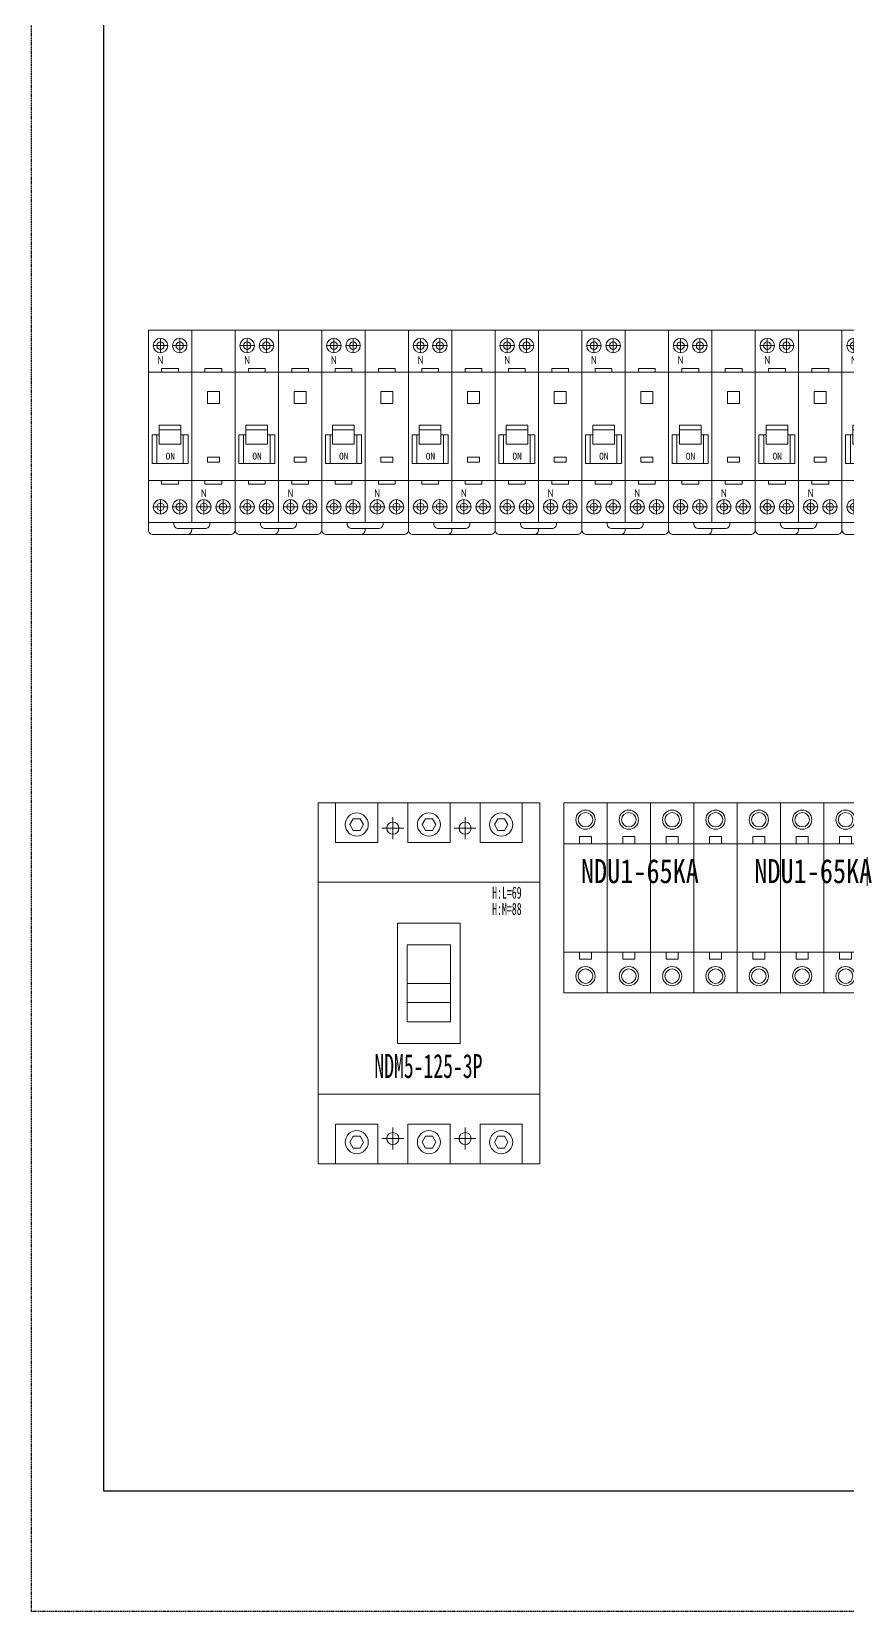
# Model space of a CAD drawing. Extents: x 232512 to 233212, y 288698 to 289998.
# Drawn here: x 232512 to 232851, y 288698 to 289355 of the extents above; entities that cross this region are included whole.
import ezdxf

# ---------------------------------------------------------------- set-up
doc = ezdxf.new("R2010")
doc.units = 0
doc.header["$MEASUREMENT"] = 0
doc.linetypes.add('DASHED', pattern=[0.75, 0.5, -0.25])
doc.layers.add('E-UNIV-NOTE', color=6, linetype='Continuous')
doc.layers.add('布置图', color=30, linetype='Continuous')
doc.layers.add('细线', color=7, linetype='Continuous', lineweight=0)
doc.styles.add('-仿宋_GB2312', font='gbenor.shx', dxfattribs={"bigfont": 'gbcbig.shx'})
doc.styles.add('宋', font='', dxfattribs={"width": 0.7})
doc.styles.add('宋体', font='', dxfattribs={"width": 0.8})
doc.styles.add('正常', font='')
doc.styles.get('宋').set_extended_font_data('SimSun')
doc.styles.get('宋体').set_extended_font_data('NSimSun')
doc.styles.get('正常').set_extended_font_data('FangSong_GB2312')

# ---------------------------------------------------------------- blocks, each defined once
blk = doc.blocks.new('Manufacturer光辉PartName剩余电流动作微型断路器Series1PNShellFrameLimitingCurrentRemarkPartTypeMinCurrent1MaxCurrent32Poles1P+NMinPower0MaxPower0LibType2DelFlgfalseUpdateDate')
at = {"layer": '细线'}
for p, q in [((-16, 36), (-10, 36)), ((-13, 39), (-13, 33)), ((-8, 36), (-2, 36)), ((-5, 39), (-5, 33)), ((-16, -31), (-10, -31)), ((-13, -34), (-13, -28)), ((-8, -31), (-2, -31)), ((-5, -34), (-5, -28)), ((8, -31), (2, -31)), ((5, -34), (5, -28)), ((16, -31), (10, -31)), ((13, -34), (13, -28))]:
    blk.add_line(p, q, dxfattribs=at)
for points in [[(-18, -37.5), (0, -37.5), (0, 42.5), (-18, 42.5)], [(0, -37.5), (18, -37.5), (18, 42.5), (0, 42.5)], [(-12.5, 26.5), (-5.5, 26.5), (-5.5, 25), (-12.5, 25)], [(5.5, 26.5), (12.5, 26.5), (12.5, 25), (5.5, 25)], [(-18, -20), (0, -20), (0, 25), (-18, 25)], [(0, -20), (18, -20), (18, 25), (0, 25)], [(6.5, 12), (11.5, 12), (11.5, 17), (6.5, 17)], [(-13.5, -5), (-4.5, -5), (-4.5, 3), (-13.5, 3)], [(-13.5, 3), (-4.5, 3), (-4.5, 1), (-13.5, 1)], [(6.5, -12.38), (11.5, -12.38), (11.5, -10.38), (6.5, -10.38)], [(-12.5, -21.5), (-5.5, -21.5), (-5.5, -20), (-12.5, -20)], [(5.5, -21.5), (12.5, -21.5), (12.5, -20), (5.5, -20)]]:
    blk.add_lwpolyline(points, close=True, dxfattribs=at)
for points in [[(-13.5, -1), (-16.5, -1), (-16.5, -13), (-1.5, -13), (-1.5, -1), (-4.5, -1)], [(-13.5, -1), (-14.5, -1), (-14.5, -13), (-3.5, -13), (-3.5, -1), (-4.5, -1)]]:
    blk.add_lwpolyline(points, dxfattribs=at)
for points in [[(-18, -37.5), (18, -37.5), (18, -40.5, -0.414214), (16, -42.5), (-16, -42.5, -0.414214), (-18, -40.5)], [(-5.5, -40), (5.5, -40, 0.414214), (7.5, -38), (7.5, -37.5), (-7.5, -37.5), (-7.5, -38, 0.414214)]]:
    blk.add_lwpolyline(points, format="xyb", close=True, dxfattribs=at)
blk.add_lwpolyline([(0, -40), (0, -40.5, -0.414214), (-2, -42.5), (-16, -42.5, -0.414214), (-18, -40.5), (-18, -37.5), (0, -37.5)], format="xyb", dxfattribs=at)
for centre, radius in [((-13, 36), 3), ((-13, 36), 1.54), ((-5, 36), 3), ((-5, 36), 1.54), ((-13, -31), 3), ((-13, -31), 1.54), ((-5, -31), 3), ((-5, -31), 1.54), ((5, -31), 3), ((5, -31), 1.54), ((13, -31), 3), ((13, -31), 1.54)]:
    blk.add_circle(centre, radius, dxfattribs=at)
at = {"layer": '细线', "color": 2, "lineweight": 15}
for s, height, style, p in [('N', 3.33, '-仿宋_GB2312', (-14.22, 28.34)), ('ON', 2.851, '正常', (-10.83, -11.36)), ('N', 3.33, '-仿宋_GB2312', (3.78, -26.98))]:
    blk.add_text(s, height=height, dxfattribs=dict(at, style=style)).set_placement(p)
blk = doc.blocks.new('Manufacturer光辉PartName塑壳断路器Series125ShellFrameLimitingCurrentRemarkPartTypeMinCurrent1MaxCurrent125Poles3PMinPower0MaxPower0LibType2DelFlgfalseUpdateDate')
at = {"layer": '细线'}
for p, q in [((-15, 69.03), (-15, 59.97)), ((15, 69.03), (15, 59.97)), ((-19.53, 64.5), (-10.47, 64.5)), ((10.47, 64.5), (19.53, 64.5)), ((-19.53, -64.5), (-10.47, -64.5)), ((-15, -69.03), (-15, -59.97)), ((10.47, -64.5), (19.53, -64.5)), ((15, -69.03), (15, -59.97))]:
    blk.add_line(p, q, dxfattribs=at)
for points in [[(-46, -75), (46, -75), (46, 75), (-46, 75)], [(-38.75, 58.5), (-21.25, 58.5), (-21.25, 75), (-38.75, 75)], [(-8.75, 58.5), (8.75, 58.5), (8.75, 75), (-8.75, 75)], [(21.25, 58.5), (38.75, 58.5), (38.75, 75), (21.25, 75)], [(-46, -46), (46, -46), (46, 42), (-46, 42)], [(-13, -25), (13, -25), (13, 25), (-13, 25)], [(-9, -16), (9, -16), (9, 16), (-9, 16)], [(-9, 0), (9, 0), (9, -16), (-9, -16)], [(-9, 0), (9, 0), (9, -8), (-9, -8)], [(-38.75, -58.5), (-21.25, -58.5), (-21.25, -75), (-38.75, -75)], [(-8.75, -58.5), (8.75, -58.5), (8.75, -75), (-8.75, -75)], [(21.25, -58.5), (38.75, -58.5), (38.75, -75), (21.25, -75)]]:
    blk.add_lwpolyline(points, close=True, dxfattribs=at)
at = {"layer": '细线', "color": 7}
for points in [[(-27.19, 66), (-28.59, 68.43), (-31.41, 68.43), (-32.81, 66), (-31.41, 63.57), (-28.59, 63.57)], [(2.81, 66), (1.41, 68.43), (-1.41, 68.43), (-2.81, 66), (-1.41, 63.57), (1.41, 63.57)], [(32.81, 66), (31.41, 68.43), (28.59, 68.43), (27.19, 66), (28.59, 63.57), (31.41, 63.57)], [(-27.19, -66), (-28.59, -68.43), (-31.41, -68.43), (-32.81, -66), (-31.41, -63.57), (-28.59, -63.57)], [(2.81, -66), (1.41, -68.43), (-1.41, -68.43), (-2.81, -66), (-1.41, -63.57), (1.41, -63.57)], [(32.81, -66), (31.41, -68.43), (28.59, -68.43), (27.19, -66), (28.59, -63.57), (31.41, -63.57)]]:
    blk.add_lwpolyline(points, close=True, dxfattribs=at)
for centre in [(-30, 66), (0, 66), (30, 66), (-30, -66), (0, -66), (30, -66)]:
    blk.add_circle(centre, 4.8, dxfattribs=at)
at = {"layer": '细线'}
for centre in [(-15, 64.5), (15, 64.5), (-15, -64.5), (15, -64.5)]:
    blk.add_circle(centre, 2.5, dxfattribs=at)
at = {"layer": '细线', "color": 7, "attachment_point": 1, "style": '宋'}
for s, insert, char_height, width in [('\\pxql;{\\fFangSong_GB2312|b0|i0|c134|p49;\\W0.6;H:L=69}', (26.23, 40.19), 5, 16.7991), ('\\pxql;{\\fFangSong_GB2312|b0|i0|c134|p49;\\W0.6;H:M=88}', (26.23, 33.45), 5, 16.7991), ('\\pxql;{\\fFangSong_GB2312|b0|i0|c134|p49;\\W0.6;NDM5-125-3P}', (-22.68, -29.34), 10, 49.2649)]:
    blk.add_mtext(s, dxfattribs=dict(at, insert=insert, char_height=char_height, width=width))
blk = doc.blocks.new('Manufacturer上海良信PartName电涌保护器SeriesNDU1ShellFrameLimitingCurrentRemarkPartTypeMinCurrent0MaxCurrent0Poles4PMinPower0MaxPower0LibType3DelFlgfalseUpdateDate2023-01-0100000')
at = {"color": 7, "linetype": 'Continuous', "lineweight": 15}
for p, q in [((-18, 39.5), (-36, 39.5)), ((-36, 39.5), (-36, 22.5)), ((-18, 22.5), (-18, 39.5)), ((36, 39.5), (-18, 39.5)), ((0, 22.5), (0, 39.5)), ((18, 22.5), (18, 39.5)), ((36, 39.5), (36, 22.5)), ((-36, 22.5), (-36, -22.5)), ((-18, 22.5), (-36, 22.5)), ((-24.5, 25.5), (-29.5, 25.5)), ((-29.5, 25.5), (-29.5, 22.5)), ((-24.5, 22.5), (-24.5, 25.5)), ((-18, -22.5), (-18, 22.5)), ((36, 22.5), (-18, 22.5)), ((-6.5, 25.5), (-11.5, 25.5)), ((-11.5, 25.5), (-11.5, 22.5)), ((-6.5, 22.5), (-6.5, 25.5)), ((0, -22.5), (0, 22.5)), ((11.5, 25.5), (6.5, 25.5)), ((6.5, 25.5), (6.5, 22.5)), ((11.5, 22.5), (11.5, 25.5)), ((18, -22.5), (18, 22.5)), ((29.5, 25.5), (24.5, 25.5)), ((24.5, 25.5), (24.5, 22.5)), ((29.5, 22.5), (29.5, 25.5)), ((36, 22.5), (36, -22.5)), ((-36, -22.5), (-18, -22.5)), ((-36, -22.5), (-36, -39.5)), ((-29.5, -25.5), (-29.5, -22.5)), ((-24.5, -25.5), (-29.5, -25.5)), ((-24.5, -22.5), (-24.5, -25.5)), ((-18, -39.5), (-18, -22.5)), ((-18, -22.5), (36, -22.5)), ((-11.5, -25.5), (-11.5, -22.5)), ((-6.5, -25.5), (-11.5, -25.5)), ((-6.5, -22.5), (-6.5, -25.5)), ((0, -39.5), (0, -22.5)), ((6.5, -25.5), (6.5, -22.5)), ((11.5, -25.5), (6.5, -25.5)), ((11.5, -22.5), (11.5, -25.5)), ((18, -39.5), (18, -22.5)), ((24.5, -25.5), (24.5, -22.5)), ((29.5, -25.5), (24.5, -25.5)), ((29.5, -22.5), (29.5, -25.5)), ((36, -22.5), (36, -39.5)), ((-36, -39.5), (-18, -39.5)), ((-18, -39.5), (36, -39.5))]:
    blk.add_line(p, q, dxfattribs=at)
for centre, radius in [((-27, 32.5), 4), ((-27, 32.5), 3), ((-9, 32.5), 4), ((-9, 32.5), 3), ((9, 32.5), 4), ((9, 32.5), 3), ((27, 32.5), 4), ((27, 32.5), 3), ((-27, -32.5), 4), ((-27, -32.5), 3), ((-9, -32.5), 4), ((-9, -32.5), 3), ((9, -32.5), 4), ((9, -32.5), 3), ((27, -32.5), 4), ((27, -32.5), 3)]:
    blk.add_circle(centre, radius, dxfattribs=at)
at = {"layer": 'E-UNIV-NOTE', "style": '宋体', "width": 0.8}
blk.add_text('NDU1-65KA', height=10, dxfattribs=at).set_placement((-28.89, 6.15))

msp = doc.modelspace()

# ---------------------------------------------------------------- linework, layer by layer
at = {"color": 2}
msp.add_lwpolyline([(232541.79, 289948.38), (233181.79, 289948.38), (233181.79, 288748.38), (232541.79, 288748.38)], close=True, dxfattribs=at)
at = {"layer": '布置图', "linetype": 'DASHED'}
msp.add_lwpolyline([(232511.79, 289998.38), (233211.79, 289998.38), (233211.79, 288698.38), (232511.79, 288698.38)], close=True, dxfattribs=at)

# ---------------------------------------------------------------- block references
for name, p in [('Manufacturer光辉PartName剩余电流动作微型断路器Series1PNShellFrameLimitingCurrentRemarkPartTypeMinCurrent1MaxCurrent32Poles1P+NMinPower0MaxPower0LibType2DelFlgfalseUpdateDate', (232578.29, 289188.38)), ('Manufacturer光辉PartName剩余电流动作微型断路器Series1PNShellFrameLimitingCurrentRemarkPartTypeMinCurrent1MaxCurrent32Poles1P+NMinPower0MaxPower0LibType2DelFlgfalseUpdateDate', (232614.29, 289188.38)), ('Manufacturer光辉PartName剩余电流动作微型断路器Series1PNShellFrameLimitingCurrentRemarkPartTypeMinCurrent1MaxCurrent32Poles1P+NMinPower0MaxPower0LibType2DelFlgfalseUpdateDate', (232650.29, 289188.38)), ('Manufacturer光辉PartName剩余电流动作微型断路器Series1PNShellFrameLimitingCurrentRemarkPartTypeMinCurrent1MaxCurrent32Poles1P+NMinPower0MaxPower0LibType2DelFlgfalseUpdateDate', (232686.29, 289188.38)), ('Manufacturer光辉PartName剩余电流动作微型断路器Series1PNShellFrameLimitingCurrentRemarkPartTypeMinCurrent1MaxCurrent32Poles1P+NMinPower0MaxPower0LibType2DelFlgfalseUpdateDate', (232722.29, 289188.38)), ('Manufacturer光辉PartName剩余电流动作微型断路器Series1PNShellFrameLimitingCurrentRemarkPartTypeMinCurrent1MaxCurrent32Poles1P+NMinPower0MaxPower0LibType2DelFlgfalseUpdateDate', (232758.29, 289188.38)), ('Manufacturer光辉PartName剩余电流动作微型断路器Series1PNShellFrameLimitingCurrentRemarkPartTypeMinCurrent1MaxCurrent32Poles1P+NMinPower0MaxPower0LibType2DelFlgfalseUpdateDate', (232794.29, 289188.38)), ('Manufacturer光辉PartName剩余电流动作微型断路器Series1PNShellFrameLimitingCurrentRemarkPartTypeMinCurrent1MaxCurrent32Poles1P+NMinPower0MaxPower0LibType2DelFlgfalseUpdateDate', (232830.29, 289188.38)), ('Manufacturer光辉PartName剩余电流动作微型断路器Series1PNShellFrameLimitingCurrentRemarkPartTypeMinCurrent1MaxCurrent32Poles1P+NMinPower0MaxPower0LibType2DelFlgfalseUpdateDate', (232866.29, 289188.38)), ('Manufacturer光辉PartName塑壳断路器Series125ShellFrameLimitingCurrentRemarkPartTypeMinCurrent1MaxCurrent125Poles3PMinPower0MaxPower0LibType2DelFlgfalseUpdateDate', (232676.79, 288959.38)), ('Manufacturer上海良信PartName电涌保护器SeriesNDU1ShellFrameLimitingCurrentRemarkPartTypeMinCurrent0MaxCurrent0Poles4PMinPower0MaxPower0LibType3DelFlgfalseUpdateDate2023-01-0100000', (232768.79, 288994.88)), ('Manufacturer上海良信PartName电涌保护器SeriesNDU1ShellFrameLimitingCurrentRemarkPartTypeMinCurrent0MaxCurrent0Poles4PMinPower0MaxPower0LibType3DelFlgfalseUpdateDate2023-01-0100000', (232840.79, 288994.88))]:
    msp.add_blockref(name, p)

doc.saveas('drawing.dxf')
